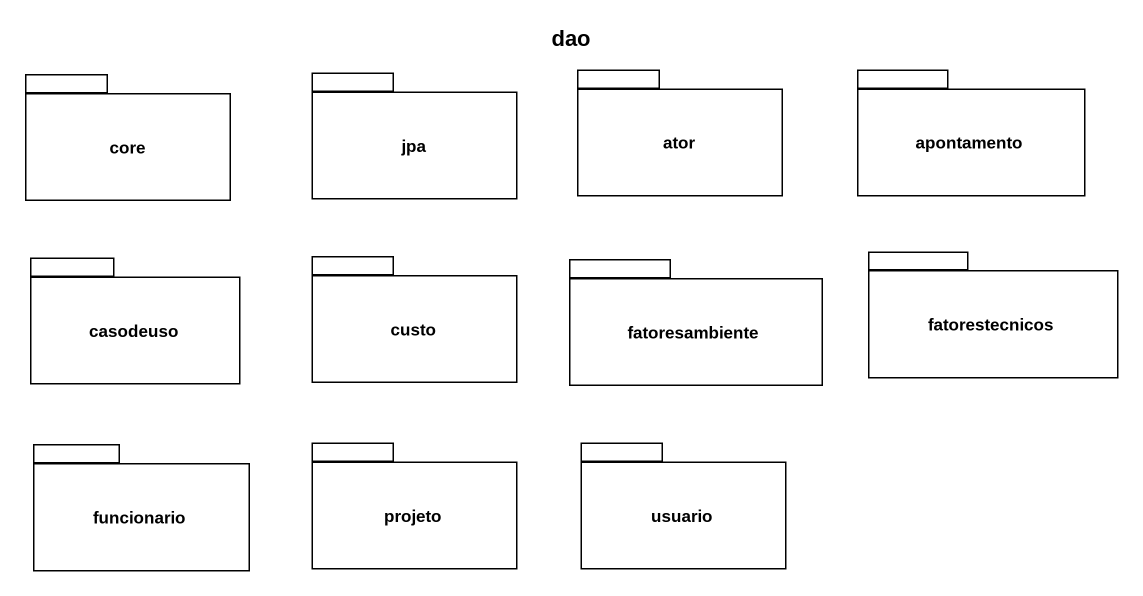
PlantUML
@startuml
title dao
package core {
}
package jpa {
}
package ator {
}
package apontamento {
}
package casodeuso {
}
package custo {
}
package fatoresambiente {
}
package fatorestecnicos {
}
package funcionario {
}
package projeto {
}
package usuario {
}
@enduml
